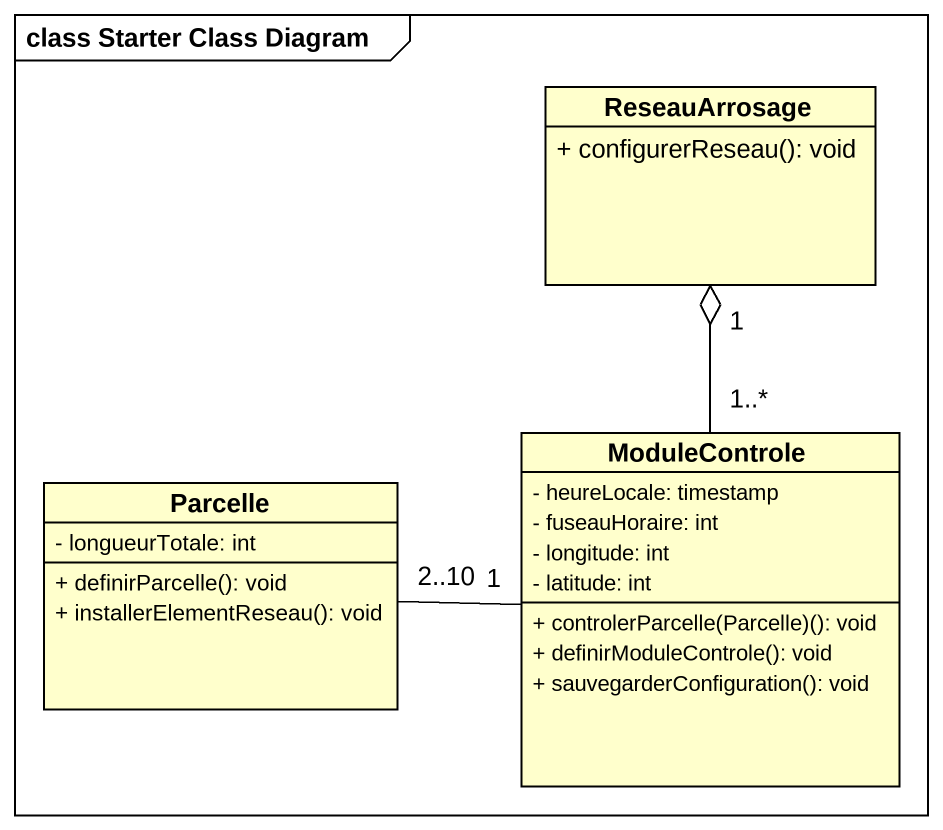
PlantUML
@startuml
mainframe class Starter Class Diagram
hide circle
hide empty members
skinparam classAttributeIconSize 0
class ReseauArrosage {
  + configurerReseau(): void
}
class ModuleControle {
  - heureLocale: timestamp
  - fuseauHoraire: int
  - longitude: int
  - latitude: int
  + controlerParcelle(Parcelle)(): void
  + definirModuleControle(): void
  + sauvegarderConfiguration(): void
}
class Parcelle {
  - longueurTotale: int
  + definirParcelle(): void
  + installerElementReseau(): void
}
ModuleControle "1..*" -up-o "1" ReseauArrosage
Parcelle "2..10" -right- "1" ModuleControle
@enduml
